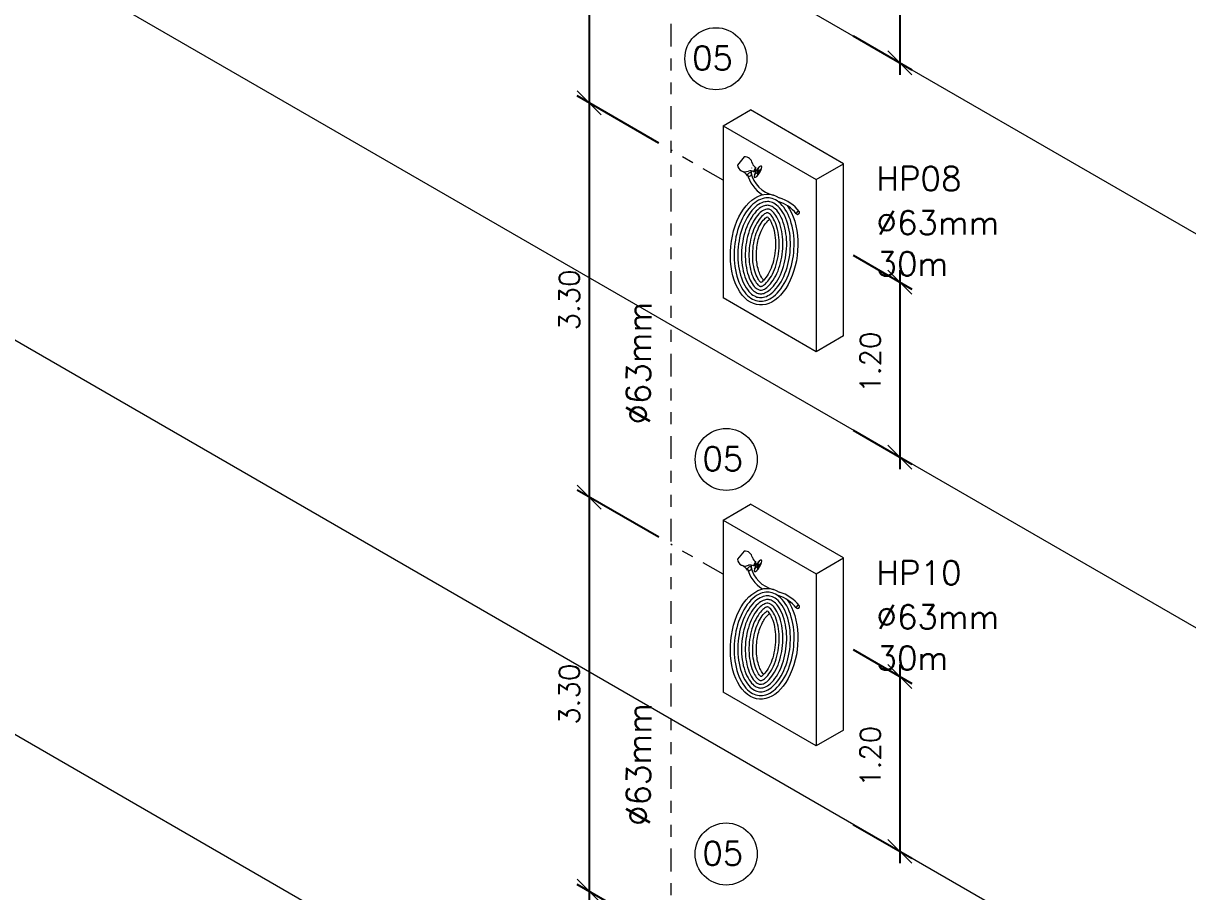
# Model space of a CAD drawing. Header units: millimetres. Extents: x 521 to 1055, y 261 to 520.
# Drawn here: x 970.14 to 979.89, y 358.88 to 366.15 of the extents above; entities that cross this region are included whole.
import ezdxf

# ---------------------------------------------------------------- set-up
doc = ezdxf.new("R2010")
doc.units = ezdxf.units.MM
doc.linetypes.add('CONTINU', pattern=[0])
doc.linetypes.add('DIVIDE2', pattern=[15.875, 6.35, -3.175, 0, -3.175, 0, -3.175])
doc.layers.add('0.1', color=8, linetype='Continuous', lineweight=13)
doc.styles.add('ROMANS', font='romans')
doc.dimstyles.new('Fares Eng - 50', dxfattribs={"dimscale": 2, "dimtxt": 0.085, "dimasz": 0.1, "dimexe": 0.05, "dimexo": 0.05, "dimgap": 0.04, "dimtad": 1, "dimzin": 4, "dimdsep": 46, "dimtxsty": 'ROMANS', "dimblk1": 'OBLIQUE', "dimblk2": 'OBLIQUE', "dimsah": 1, "dimcen": 0.05, "dimdle": 0.05, "dimclrd": 8, "dimclre": 8, "dimclrt": 8, "dimaunit": 1, "dimadec": 0, "dimazin": 0, "dimtfac": 1, "dimtix": 1, "dimtmove": 2, "dimatfit": 0, "dimldrblk": 'OPEN90', "dimfxl": 1, "dimtolj": 1, "dimtzin": 0, "dimarcsym": 0})

# ---------------------------------------------------------------- blocks, each defined once
blk = doc.blocks.new('_OBLIQUE')
at = {"color": 0, "linetype": 'ByBlock'}
blk.add_line((-0.5, -0.5), (0.5, 0.5), dxfattribs=at)
blk = doc.blocks.new('*D2274')
at = {"layer": '0.1', "color": 8, "linetype": 'CONTINU', "lineweight": -2, "transparency": 16777216}
for p, q in [((975.461, 368.4459), (974.7786, 368.8399)), ((974.8786, 368.8822), (974.8786, 365.3822)), ((975.461, 365.1459), (974.7786, 365.5399))]:
    blk.add_line(p, q, dxfattribs=at)
at = {"layer": 'DEFPOINTS', "color": 0, "linetype": 'CONTINU', "lineweight": -2, "transparency": 16777216}
for p in [(975.561, 368.3882), (974.8786, 365.4822), (975.561, 365.0882)]:
    blk.add_point(p, dxfattribs=at)
at = {"layer": '0.1', "color": 8, "linetype": 'CONTINU', "lineweight": -2, "transparency": 16777216, "xscale": 0.2, "yscale": 0.2, "zscale": 0.2}
for p, rotation in [((974.8786, 368.7822), 90), ((974.8786, 365.4822), 270)]:
    blk.add_blockref('_OBLIQUE', p, dxfattribs=dict(at, rotation=rotation))
at = {"layer": '0.1', "color": 8, "linetype": 'CONTINU', "lineweight": -2, "transparency": 16777216, "insert": (974.7136, 367.1322), "char_height": 0.17, "attachment_point": 5, "rotation": 90, "style": 'ROMANS'}
blk.add_mtext('\\A1;3.30', dxfattribs=at)
blk = doc.blocks.new('_Open90')
at = {"color": 0, "linetype": 'ByBlock', "lineweight": -2}
for p, q in [((-0.5, 0.5), (0, 0)), ((0, 0), (-1, 0)), ((0, 0), (-0.5, -0.5))]:
    blk.add_line(p, q, dxfattribs=at)
blk = doc.blocks.new('*D2275')
at = {"layer": '0.1', "color": 8, "linetype": 'CONTINU', "lineweight": -2, "transparency": 16777216}
for p, q in [((975.461, 365.1459), (974.7786, 365.5399)), ((974.8786, 365.5822), (974.8786, 362.0822)), ((975.461, 361.8459), (974.7786, 362.2399))]:
    blk.add_line(p, q, dxfattribs=at)
at = {"layer": 'DEFPOINTS', "color": 0, "linetype": 'CONTINU', "lineweight": -2, "transparency": 16777216}
for p in [(975.561, 365.0882), (974.8786, 362.1822), (975.561, 361.7882)]:
    blk.add_point(p, dxfattribs=at)
at = {"layer": '0.1', "color": 8, "linetype": 'CONTINU', "lineweight": -2, "transparency": 16777216, "xscale": 0.2, "yscale": 0.2, "zscale": 0.2}
for p, rotation in [((974.8786, 365.4822), 90), ((974.8786, 362.1822), 270)]:
    blk.add_blockref('_OBLIQUE', p, dxfattribs=dict(at, rotation=rotation))
at = {"layer": '0.1', "color": 8, "linetype": 'CONTINU', "lineweight": -2, "transparency": 16777216, "insert": (974.7136, 363.8322), "char_height": 0.17, "attachment_point": 5, "rotation": 90, "style": 'ROMANS'}
blk.add_mtext('\\A1;3.30', dxfattribs=at)
blk = doc.blocks.new('*D2276')
at = {"layer": '0.1', "color": 8, "linetype": 'CONTINU', "lineweight": -2, "transparency": 16777216}
for p, q in [((975.461, 361.8459), (974.7786, 362.2399)), ((974.8786, 362.2822), (974.8786, 358.7822)), ((975.461, 358.5459), (974.7786, 358.9399))]:
    blk.add_line(p, q, dxfattribs=at)
at = {"layer": 'DEFPOINTS', "color": 0, "linetype": 'CONTINU', "lineweight": -2, "transparency": 16777216}
for p in [(975.561, 361.7882), (974.8786, 358.8822), (975.561, 358.4882)]:
    blk.add_point(p, dxfattribs=at)
at = {"layer": '0.1', "color": 8, "linetype": 'CONTINU', "lineweight": -2, "transparency": 16777216, "xscale": 0.2, "yscale": 0.2, "zscale": 0.2}
for p, rotation in [((974.8786, 362.1822), 90), ((974.8786, 358.8822), 270)]:
    blk.add_blockref('_OBLIQUE', p, dxfattribs=dict(at, rotation=rotation))
at = {"layer": '0.1', "color": 8, "linetype": 'CONTINU', "lineweight": -2, "transparency": 16777216, "insert": (974.7136, 360.5322), "char_height": 0.17, "attachment_point": 5, "rotation": 90, "style": 'ROMANS'}
blk.add_mtext('\\A1;3.30', dxfattribs=at)
blk = doc.blocks.new('*D2277')
at = {"layer": '0.1', "color": 8, "linetype": 'CONTINU', "lineweight": -2, "transparency": 16777216}
for p, q in [((974.8786, 358.9822), (974.8786, 355.4822)), ((975.461, 358.5459), (974.7786, 358.9399)), ((975.461, 355.2459), (974.7786, 355.6399))]:
    blk.add_line(p, q, dxfattribs=at)
at = {"layer": 'DEFPOINTS', "color": 0, "linetype": 'CONTINU', "lineweight": -2, "transparency": 16777216}
for p in [(975.561, 358.4882), (974.8786, 355.5822), (975.561, 355.1882)]:
    blk.add_point(p, dxfattribs=at)
at = {"layer": '0.1', "color": 8, "linetype": 'CONTINU', "lineweight": -2, "transparency": 16777216, "xscale": 0.2, "yscale": 0.2, "zscale": 0.2}
for p, rotation in [((974.8786, 358.8822), 90), ((974.8786, 355.5822), 270)]:
    blk.add_blockref('_OBLIQUE', p, dxfattribs=dict(at, rotation=rotation))
at = {"layer": '0.1', "color": 8, "linetype": 'CONTINU', "lineweight": -2, "transparency": 16777216, "insert": (974.7136, 357.2322), "char_height": 0.17, "attachment_point": 5, "rotation": 90, "style": 'ROMANS'}
blk.add_mtext('\\A1;3.30', dxfattribs=at)
blk = doc.blocks.new('*D2282')
at = {"layer": '0.1', "color": 8, "linetype": 'CONTINU', "lineweight": -2, "transparency": 16777216}
for p, q in [((977.0885, 360.9063), (977.5796, 360.6228)), ((977.4796, 360.7805), (977.4796, 359.1165)), ((977.0885, 359.4423), (977.5796, 359.1587))]:
    blk.add_line(p, q, dxfattribs=at)
at = {"layer": 'DEFPOINTS', "color": 0, "linetype": 'CONTINU', "lineweight": -2, "transparency": 16777216}
for p in [(976.9885, 360.9641), (976.9885, 359.5), (977.4796, 359.2165)]:
    blk.add_point(p, dxfattribs=at)
at = {"layer": '0.1', "color": 8, "linetype": 'CONTINU', "lineweight": -2, "transparency": 16777216, "xscale": 0.2, "yscale": 0.2, "zscale": 0.2}
for p, rotation in [((977.4796, 360.6805), 90), ((977.4796, 359.2165), 270)]:
    blk.add_blockref('_OBLIQUE', p, dxfattribs=dict(at, rotation=rotation))
at = {"layer": '0.1', "color": 8, "linetype": 'CONTINU', "lineweight": -2, "transparency": 16777216, "insert": (977.2322, 360.0119), "char_height": 0.17, "attachment_point": 5, "rotation": 90, "style": 'ROMANS'}
blk.add_mtext('\\A1;1.20', dxfattribs=at)
blk = doc.blocks.new('*D2283')
at = {"layer": '0.1', "color": 8, "linetype": 'CONTINU', "lineweight": -2, "transparency": 16777216}
for p, q in [((977.0885, 364.2063), (977.5796, 363.9228)), ((977.4796, 364.0805), (977.4796, 362.4165)), ((977.0885, 362.7423), (977.5796, 362.4587))]:
    blk.add_line(p, q, dxfattribs=at)
at = {"layer": 'DEFPOINTS', "color": 0, "linetype": 'CONTINU', "lineweight": -2, "transparency": 16777216}
for p in [(976.9885, 364.2641), (976.9885, 362.8), (977.4796, 362.5165)]:
    blk.add_point(p, dxfattribs=at)
at = {"layer": '0.1', "color": 8, "linetype": 'CONTINU', "lineweight": -2, "transparency": 16777216, "xscale": 0.2, "yscale": 0.2, "zscale": 0.2}
for p, rotation in [((977.4796, 363.9805), 90), ((977.4796, 362.5165), 270)]:
    blk.add_blockref('_OBLIQUE', p, dxfattribs=dict(at, rotation=rotation))
at = {"layer": '0.1', "color": 8, "linetype": 'CONTINU', "lineweight": -2, "transparency": 16777216, "insert": (977.2322, 363.3119), "char_height": 0.17, "attachment_point": 5, "rotation": 90, "style": 'ROMANS'}
blk.add_mtext('\\A1;1.20', dxfattribs=at)
blk = doc.blocks.new('*D2284')
at = {"layer": '0.1', "color": 8, "linetype": 'CONTINU', "lineweight": -2, "transparency": 16777216}
for p, q in [((977.0885, 367.5063), (977.5796, 367.2228)), ((977.4796, 367.3805), (977.4796, 365.7165)), ((977.0885, 366.0423), (977.5796, 365.7587))]:
    blk.add_line(p, q, dxfattribs=at)
at = {"layer": 'DEFPOINTS', "color": 0, "linetype": 'CONTINU', "lineweight": -2, "transparency": 16777216}
for p in [(976.9885, 367.5641), (976.9885, 366.1), (977.4796, 365.8165)]:
    blk.add_point(p, dxfattribs=at)
at = {"layer": '0.1', "color": 8, "linetype": 'CONTINU', "lineweight": -2, "transparency": 16777216, "xscale": 0.2, "yscale": 0.2, "zscale": 0.2}
for p, rotation in [((977.4796, 367.2805), 90), ((977.4796, 365.8165), 270)]:
    blk.add_blockref('_OBLIQUE', p, dxfattribs=dict(at, rotation=rotation))
at = {"layer": '0.1', "color": 8, "linetype": 'CONTINU', "lineweight": -2, "transparency": 16777216, "insert": (977.2322, 366.6119), "char_height": 0.17, "attachment_point": 5, "rotation": 90, "style": 'ROMANS'}
blk.add_mtext('\\A1;1.20', dxfattribs=at)

msp = doc.modelspace()

# ---------------------------------------------------------------- linework, layer by layer
at = {"layer": '0.1', "color": 8}
for p, q in [((980.60132, 364.01416), (953.04975, 379.92106)), ((980.60132, 360.71416), (953.04975, 376.62106)), ((980.60132, 357.41416), (953.04975, 373.32106)), ((980.60132, 354.11416), (953.04975, 370.02106)), ((975.99888, 365.29004), (976.22855, 365.42264)), ((977.00855, 364.97231), (976.22855, 365.42264)), ((975.99888, 365.29004), (976.77888, 364.83971)), ((975.99888, 365.29004), (975.99888, 363.84898)), ((976.17617, 365.02911), (976.12049, 364.96102)), ((976.23727, 364.93695), (976.23756, 364.93678)), ((976.29287, 364.91574), (976.29727, 364.94243)), ((976.29907, 364.91329), (976.32108, 364.93366)), ((976.77888, 364.83971), (977.00855, 364.97231)), ((977.00855, 363.53124), (977.00855, 364.97231)), ((976.28349, 364.899), (976.2603, 364.87791)), ((976.27696, 364.91374), (976.26366, 364.9203)), ((976.27923, 364.91906), (976.26771, 364.92571)), ((976.28968, 364.89643), (976.28536, 364.8704)), ((976.77888, 364.83971), (976.77888, 363.39864)), ((975.99888, 361.99004), (976.22855, 362.12264)), ((977.00855, 361.67231), (976.22855, 362.12264)), ((975.99888, 361.99004), (976.77888, 361.53971)), ((975.99888, 361.99004), (975.99888, 360.54898)), ((976.17617, 361.72911), (976.12049, 361.66102)), ((976.23727, 361.63695), (976.23756, 361.63678)), ((976.27696, 361.61374), (976.26366, 361.6203)), ((976.27923, 361.61906), (976.26771, 361.62571)), ((976.29287, 361.61574), (976.29727, 361.64243)), ((976.29907, 361.61329), (976.32108, 361.63366)), ((976.77888, 361.53971), (977.00855, 361.67231)), ((977.00855, 360.23124), (977.00855, 361.67231)), ((976.28349, 361.599), (976.2603, 361.57791)), ((976.28968, 361.59643), (976.28536, 361.5704)), ((976.77888, 361.53971), (976.77888, 360.09864))]:
    msp.add_line(p, q, dxfattribs=at)
at = {"layer": '0.1', "color": 254, "linetype": 'DIVIDE2', "ltscale": 0.03}
for p, q in [((975.56105, 377.88277), (975.56105, 351.8882)), ((975.99888, 364.83542), (975.56105, 365.0882)), ((975.99888, 361.53542), (975.56105, 361.7882))]:
    msp.add_line(p, q, dxfattribs=at)
at = {"layer": '0.1', "color": 8}
for points in [[(977.00855, 363.53124), (976.77888, 363.39864), (975.99888, 363.84898)], [(977.00855, 360.23124), (976.77888, 360.09864), (975.99888, 360.54898)]]:
    msp.add_lwpolyline(points, dxfattribs=at)
at = {"layer": '0.1', "color": 8, "linetype": 'Continuous'}
for centre in [(975.93924, 365.85179), (976.02589, 362.49722), (976.02496, 359.19426)]:
    msp.add_circle(centre, 0.25988, dxfattribs=at)
at = {"layer": '0.1', "color": 8}
for centre, radius, start, end in [((976.1826, 364.96704), 0.0624, 7.953227, 95.916387), ((976.1826, 364.96704), 0.0624, 185.538833, 297.14844), ((976.30435, 364.99493), 0.06296, 197.807499, 241.159892), ((976.1165, 364.81106), 0.1065, 34.264177, 65.508195), ((976.47787, 364.95519), 0.2841, 193.034159, 238.483063), ((976.22654, 364.85048), 0.06296, 61.341925, 104.217642), ((976.47787, 364.95519), 0.2529, 193.034159, 256.569338), ((976.24983, 364.90436), 0.01657, 149.385657, 212.525066), ((976.26719, 364.92188), 0.00386, 82.296406, 204.235752), ((976.3698, 364.36264), 0.30839, 38.352896, 72.786931), ((976.3698, 364.36264), 0.33959, 38.352896, 72.786931), ((976.1826, 361.66704), 0.0624, 7.953227, 95.916387), ((976.1826, 361.66704), 0.0624, 185.538833, 297.14844), ((976.22654, 361.55048), 0.06296, 61.341925, 104.217642), ((976.24983, 361.60436), 0.01657, 149.385657, 212.525066), ((976.30435, 361.69493), 0.06296, 197.807499, 241.159892), ((976.26719, 361.62188), 0.00386, 82.296406, 204.235752), ((976.1165, 361.51106), 0.1065, 34.264177, 65.508195), ((976.47787, 361.65519), 0.2841, 193.034159, 238.483063), ((976.47787, 361.65519), 0.2529, 193.034159, 256.569338), ((976.3698, 361.06264), 0.30839, 38.352896, 72.786931), ((976.3698, 361.06264), 0.33959, 38.352896, 72.786931)]:
    msp.add_arc(centre, radius, start, end, dxfattribs=at)
at = {"layer": '0.1', "color": 8, "extrusion": (0, 0, -1)}
for centre, major_axis, ratio in [((976.26562, 364.92272), (-0.00859, -0.01716), 0.2555917), ((976.29128, 364.90609), (0.02838, 0.04733), 0.2938919), ((976.22124, 364.883), (0.01677, 0.01086), 0.6652044), ((976.29128, 364.90609), (0.00627, 0.01045), 0.4434548), ((976.62657, 364.56144), (0.0116, 0.0087), 0.8221173), ((976.26562, 361.62272), (-0.00859, -0.01716), 0.2555917), ((976.29128, 361.60609), (0.02838, 0.04733), 0.2938919), ((976.29128, 361.60609), (0.00627, 0.01045), 0.4434548), ((976.22124, 361.583), (0.01677, 0.01086), 0.6652044), ((976.62657, 361.26144), (0.0116, 0.0087), 0.8221173)]:
    msp.add_ellipse(centre, major_axis=major_axis, ratio=ratio, dxfattribs=at)
for centre in [(976.34283, 364.254), (976.34283, 360.954)]:
    msp.add_ellipse(centre, major_axis=(0.0444, 0.46329), ratio=0.602516, start_param=0.596977, end_param=6.5932949, dxfattribs=at)
at = {"layer": '0.1', "color": 8}
for points, knots in [([(976.38425, 364.68623), (976.40213, 364.68451), (976.42057, 364.67925), (976.45802, 364.65922), (976.47697, 364.64433), (976.53026, 364.58428), (976.5609, 364.52158), (976.5944, 364.37865), (976.59797, 364.30393), (976.58385, 364.15652), (976.56615, 364.08384), (976.50611, 363.94988), (976.46412, 363.89413), (976.4004, 363.84529), (976.37896, 363.83428), (976.33839, 363.82172), (976.31929, 363.82006), (976.28353, 363.82348), (976.2651, 363.82874), (976.22765, 363.84878), (976.2087, 363.86366), (976.15541, 363.92372), (976.12477, 363.98642), (976.09127, 364.12935), (976.08769, 364.20407), (976.10181, 364.35147), (976.11952, 364.42415), (976.17955, 364.55812), (976.22154, 364.61386), (976.28527, 364.6627), (976.3067, 364.67372), (976.34727, 364.68628), (976.36637, 364.68794), (976.38425, 364.68623)], [0, 0, 0, 0, 0.2617994, 0.2617994, 0.5235988, 0.5235988, 1.0471976, 1.0471976, 1.5707963, 1.5707963, 2.0943951, 2.0943951, 2.6179939, 2.6179939, 2.8797933, 2.8797933, 3.1415927, 3.1415927, 3.403392, 3.403392, 3.6651914, 3.6651914, 4.1887902, 4.1887902, 4.712389, 4.712389, 5.2359878, 5.2359878, 5.7595865, 5.7595865, 6.0213859, 6.0213859, 6.2831853, 6.2831853, 6.2831853, 6.2831853]), ([(976.38127, 364.65517), (976.39515, 364.65384), (976.40937, 364.64986), (976.43978, 364.63359), (976.45585, 364.62112), (976.50247, 364.56858), (976.5314, 364.51071), (976.56314, 364.37527), (976.56663, 364.30388), (976.55308, 364.16253), (976.53588, 364.09259), (976.47944, 363.96665), (976.43992, 363.9149), (976.38403, 363.87206), (976.36591, 363.8629), (976.333, 363.85271), (976.31826, 363.8515), (976.29052, 363.85416), (976.27629, 363.85814), (976.24588, 363.8744), (976.22981, 363.88688), (976.18319, 363.93941), (976.15427, 363.99728), (976.12252, 364.13272), (976.11904, 364.20412), (976.13258, 364.34547), (976.14979, 364.41541), (976.20622, 364.54135), (976.24574, 364.5931), (976.30163, 364.63594), (976.31975, 364.6451), (976.35266, 364.65529), (976.3674, 364.6565), (976.38127, 364.65517)], [0, 0, 0, 0, 0.2617994, 0.2617994, 0.5235988, 0.5235988, 1.0471976, 1.0471976, 1.5707963, 1.5707963, 2.0943951, 2.0943951, 2.6179939, 2.6179939, 2.8797933, 2.8797933, 3.1415927, 3.1415927, 3.403392, 3.403392, 3.6651914, 3.6651914, 4.1887902, 4.1887902, 4.712389, 4.712389, 5.2359878, 5.2359878, 5.7595865, 5.7595865, 6.0213859, 6.0213859, 6.2831853, 6.2831853, 6.2831853, 6.2831853]), ([(976.3783, 364.62411), (976.3883, 364.62315), (976.3982, 364.62045), (976.42152, 364.60798), (976.43476, 364.59788), (976.47466, 364.55292), (976.5019, 364.49984), (976.53189, 364.37191), (976.53528, 364.30385), (976.52231, 364.1685), (976.50557, 364.10125), (976.4528, 363.9835), (976.41571, 363.93564), (976.36767, 363.89883), (976.35283, 363.89151), (976.32763, 363.88371), (976.31736, 363.88293), (976.29737, 363.88484), (976.28746, 363.88755), (976.26415, 363.90002), (976.25091, 363.91011), (976.211, 363.95508), (976.18376, 364.00816), (976.15378, 364.13609), (976.15038, 364.20414), (976.16335, 364.33949), (976.18009, 364.40675), (976.23286, 364.52449), (976.26996, 364.57235), (976.31799, 364.60916), (976.33283, 364.61649), (976.35803, 364.62429), (976.3683, 364.62507), (976.3783, 364.62411)], [0, 0, 0, 0, 0.2617994, 0.2617994, 0.5235988, 0.5235988, 1.0471976, 1.0471976, 1.5707963, 1.5707963, 2.0943951, 2.0943951, 2.6179939, 2.6179939, 2.8797933, 2.8797933, 3.1415927, 3.1415927, 3.403392, 3.403392, 3.6651914, 3.6651914, 4.1887902, 4.1887902, 4.712389, 4.712389, 5.2359878, 5.2359878, 5.7595865, 5.7595865, 6.0213859, 6.0213859, 6.2831853, 6.2831853, 6.2831853, 6.2831853]), ([(976.37532, 364.59305), (976.38172, 364.59244), (976.38708, 364.59102), (976.40321, 364.58239), (976.41369, 364.57462), (976.44679, 364.53732), (976.47241, 364.48895), (976.50063, 364.36856), (976.50394, 364.30386), (976.49154, 364.17445), (976.47521, 364.10981), (976.42621, 364.00047), (976.39144, 363.95635), (976.35134, 363.92562), (976.3397, 363.9201), (976.32232, 363.91472), (976.31674, 363.91433), (976.30394, 363.91556), (976.29859, 363.91698), (976.28245, 363.92561), (976.27198, 363.93338), (976.23887, 363.97068), (976.21326, 364.01905), (976.18504, 364.13944), (976.18173, 364.20414), (976.19413, 364.33354), (976.21045, 364.39819), (976.25945, 364.50753), (976.29423, 364.55164), (976.33433, 364.58237), (976.34596, 364.58789), (976.36335, 364.59327), (976.36892, 364.59367), (976.37532, 364.59305)], [0, 0, 0, 0, 0.2617994, 0.2617994, 0.5235988, 0.5235988, 1.0471976, 1.0471976, 1.5707963, 1.5707963, 2.0943951, 2.0943951, 2.6179939, 2.6179939, 2.8797933, 2.8797933, 3.1415927, 3.1415927, 3.403392, 3.403392, 3.6651914, 3.6651914, 4.1887902, 4.1887902, 4.712389, 4.712389, 5.2359878, 5.2359878, 5.7595865, 5.7595865, 6.0213859, 6.0213859, 6.2831853, 6.2831853, 6.2831853, 6.2831853]), ([(976.37235, 364.562), (976.37583, 364.56166), (976.37606, 364.56153), (976.38479, 364.55686), (976.39269, 364.55127), (976.41877, 364.52188), (976.44292, 364.47805), (976.46936, 364.36522), (976.4726, 364.3039), (976.46076, 364.18036), (976.4448, 364.11823), (976.39969, 364.01756), (976.36703, 363.97695), (976.33508, 363.95247), (976.32644, 363.94866), (976.31713, 363.94578), (976.3168, 363.94567), (976.30983, 363.94633), (976.3096, 363.94647), (976.30087, 363.95114), (976.29297, 363.95672), (976.26689, 363.98611), (976.24275, 364.02995), (976.2163, 364.14278), (976.21306, 364.2041), (976.2249, 364.32763), (976.24087, 364.38977), (976.28598, 364.49043), (976.31864, 364.53104), (976.35059, 364.55553), (976.35922, 364.55934), (976.36854, 364.56222), (976.36886, 364.56233), (976.37235, 364.562)], [0, 0, 0, 0, 0.2617994, 0.2617994, 0.5235988, 0.5235988, 1.0471976, 1.0471976, 1.5707963, 1.5707963, 2.0943951, 2.0943951, 2.6179939, 2.6179939, 2.8797933, 2.8797933, 3.1415927, 3.1415927, 3.403392, 3.403392, 3.6651914, 3.6651914, 4.1887902, 4.1887902, 4.712389, 4.712389, 5.2359878, 5.2359878, 5.7595865, 5.7595865, 6.0213859, 6.0213859, 6.2831853, 6.2831853, 6.2831853, 6.2831853]), ([(976.31647, 363.97875), (976.31404, 363.98066), (976.31091, 363.98351), (976.29533, 364.00107), (976.27224, 364.04086), (976.24756, 364.14611), (976.2444, 364.204), (976.25568, 364.32178), (976.27137, 364.38155), (976.31241, 364.47313), (976.3435, 364.51078), (976.36301, 364.52574), (976.36665, 364.52794), (976.36919, 364.52925)], [3.5245959, 3.5245959, 3.5245959, 3.5245959, 3.6651914, 3.6651914, 4.1887902, 4.1887902, 4.712389, 4.712389, 5.2359878, 5.2359878, 5.7595865, 5.7595865, 5.8986302, 5.8986302, 5.8986302, 5.8986302]), ([(976.33577, 364.00327), (976.33348, 364.00507), (976.32439, 364.0139), (976.30053, 364.06245), (976.289, 364.09832), (976.27783, 364.17596), (976.27705, 364.21746), (976.2851, 364.30187), (976.29459, 364.34446), (976.31983, 364.41774), (976.33641, 364.44767), (976.36974, 364.49246), (976.38151, 364.5005), (976.38348, 364.50151)], [3.5245959, 3.5245959, 3.5245959, 3.5245959, 3.9202683, 3.9202683, 4.3159407, 4.3159407, 4.7116131, 4.7116131, 5.1072855, 5.1072855, 5.5029578, 5.5029578, 5.8986302, 5.8986302, 5.8986302, 5.8986302]), ([(976.36919, 364.52925), (976.37162, 364.52733), (976.37475, 364.52448), (976.39033, 364.50693), (976.41343, 364.46714), (976.4381, 364.36188), (976.44127, 364.304), (976.42998, 364.18622), (976.41429, 364.12645), (976.37325, 364.03487), (976.34217, 363.99721), (976.32265, 363.98226), (976.31901, 363.98006), (976.31647, 363.97875)], [0.3830033, 0.3830033, 0.3830033, 0.3830033, 0.5235988, 0.5235988, 1.0471976, 1.0471976, 1.5707963, 1.5707963, 2.0943951, 2.0943951, 2.6179939, 2.6179939, 2.7570376, 2.7570376, 2.7570376, 2.7570376]), ([(976.38425, 361.38623), (976.40213, 361.38451), (976.42057, 361.37925), (976.45802, 361.35922), (976.47697, 361.34433), (976.53026, 361.28428), (976.5609, 361.22158), (976.5944, 361.07865), (976.59797, 361.00393), (976.58385, 360.85652), (976.56615, 360.78384), (976.50611, 360.64988), (976.46412, 360.59413), (976.4004, 360.54529), (976.37896, 360.53428), (976.33839, 360.52172), (976.31929, 360.52006), (976.28353, 360.52348), (976.2651, 360.52874), (976.22765, 360.54878), (976.2087, 360.56366), (976.15541, 360.62372), (976.12477, 360.68642), (976.09127, 360.82935), (976.08769, 360.90407), (976.10181, 361.05147), (976.11952, 361.12415), (976.17955, 361.25812), (976.22154, 361.31386), (976.28527, 361.3627), (976.3067, 361.37372), (976.34727, 361.38628), (976.36637, 361.38794), (976.38425, 361.38623)], [0, 0, 0, 0, 0.2617994, 0.2617994, 0.5235988, 0.5235988, 1.0471976, 1.0471976, 1.5707963, 1.5707963, 2.0943951, 2.0943951, 2.6179939, 2.6179939, 2.8797933, 2.8797933, 3.1415927, 3.1415927, 3.403392, 3.403392, 3.6651914, 3.6651914, 4.1887902, 4.1887902, 4.712389, 4.712389, 5.2359878, 5.2359878, 5.7595865, 5.7595865, 6.0213859, 6.0213859, 6.2831853, 6.2831853, 6.2831853, 6.2831853]), ([(976.38127, 361.35517), (976.39515, 361.35384), (976.40937, 361.34986), (976.43978, 361.33359), (976.45585, 361.32112), (976.50247, 361.26858), (976.5314, 361.21071), (976.56314, 361.07527), (976.56663, 361.00388), (976.55308, 360.86253), (976.53588, 360.79259), (976.47944, 360.66665), (976.43992, 360.6149), (976.38403, 360.57206), (976.36591, 360.5629), (976.333, 360.55271), (976.31826, 360.5515), (976.29052, 360.55416), (976.27629, 360.55814), (976.24588, 360.5744), (976.22981, 360.58688), (976.18319, 360.63941), (976.15427, 360.69728), (976.12252, 360.83272), (976.11904, 360.90412), (976.13258, 361.04547), (976.14979, 361.11541), (976.20622, 361.24135), (976.24574, 361.2931), (976.30163, 361.33594), (976.31975, 361.3451), (976.35266, 361.35529), (976.3674, 361.3565), (976.38127, 361.35517)], [0, 0, 0, 0, 0.2617994, 0.2617994, 0.5235988, 0.5235988, 1.0471976, 1.0471976, 1.5707963, 1.5707963, 2.0943951, 2.0943951, 2.6179939, 2.6179939, 2.8797933, 2.8797933, 3.1415927, 3.1415927, 3.403392, 3.403392, 3.6651914, 3.6651914, 4.1887902, 4.1887902, 4.712389, 4.712389, 5.2359878, 5.2359878, 5.7595865, 5.7595865, 6.0213859, 6.0213859, 6.2831853, 6.2831853, 6.2831853, 6.2831853]), ([(976.3783, 361.32411), (976.3883, 361.32315), (976.3982, 361.32045), (976.42152, 361.30798), (976.43476, 361.29788), (976.47466, 361.25292), (976.5019, 361.19984), (976.53189, 361.07191), (976.53528, 361.00385), (976.52231, 360.8685), (976.50557, 360.80125), (976.4528, 360.6835), (976.41571, 360.63564), (976.36767, 360.59883), (976.35283, 360.59151), (976.32763, 360.58371), (976.31736, 360.58293), (976.29737, 360.58484), (976.28746, 360.58755), (976.26415, 360.60002), (976.25091, 360.61011), (976.211, 360.65508), (976.18376, 360.70816), (976.15378, 360.83609), (976.15038, 360.90414), (976.16335, 361.03949), (976.18009, 361.10675), (976.23286, 361.22449), (976.26996, 361.27235), (976.31799, 361.30916), (976.33283, 361.31649), (976.35803, 361.32429), (976.3683, 361.32507), (976.3783, 361.32411)], [0, 0, 0, 0, 0.2617994, 0.2617994, 0.5235988, 0.5235988, 1.0471976, 1.0471976, 1.5707963, 1.5707963, 2.0943951, 2.0943951, 2.6179939, 2.6179939, 2.8797933, 2.8797933, 3.1415927, 3.1415927, 3.403392, 3.403392, 3.6651914, 3.6651914, 4.1887902, 4.1887902, 4.712389, 4.712389, 5.2359878, 5.2359878, 5.7595865, 5.7595865, 6.0213859, 6.0213859, 6.2831853, 6.2831853, 6.2831853, 6.2831853]), ([(976.37532, 361.29305), (976.38172, 361.29244), (976.38708, 361.29102), (976.40321, 361.28239), (976.41369, 361.27462), (976.44679, 361.23732), (976.47241, 361.18895), (976.50063, 361.06856), (976.50394, 361.00386), (976.49154, 360.87445), (976.47521, 360.80981), (976.42621, 360.70047), (976.39144, 360.65635), (976.35134, 360.62562), (976.3397, 360.6201), (976.32232, 360.61472), (976.31674, 360.61433), (976.30394, 360.61556), (976.29859, 360.61698), (976.28245, 360.62561), (976.27198, 360.63338), (976.23887, 360.67068), (976.21326, 360.71905), (976.18504, 360.83944), (976.18173, 360.90414), (976.19413, 361.03354), (976.21045, 361.09819), (976.25945, 361.20753), (976.29423, 361.25164), (976.33433, 361.28237), (976.34596, 361.28789), (976.36335, 361.29327), (976.36892, 361.29367), (976.37532, 361.29305)], [0, 0, 0, 0, 0.2617994, 0.2617994, 0.5235988, 0.5235988, 1.0471976, 1.0471976, 1.5707963, 1.5707963, 2.0943951, 2.0943951, 2.6179939, 2.6179939, 2.8797933, 2.8797933, 3.1415927, 3.1415927, 3.403392, 3.403392, 3.6651914, 3.6651914, 4.1887902, 4.1887902, 4.712389, 4.712389, 5.2359878, 5.2359878, 5.7595865, 5.7595865, 6.0213859, 6.0213859, 6.2831853, 6.2831853, 6.2831853, 6.2831853]), ([(976.37235, 361.262), (976.37583, 361.26166), (976.37606, 361.26153), (976.38479, 361.25686), (976.39269, 361.25127), (976.41877, 361.22188), (976.44292, 361.17805), (976.46936, 361.06522), (976.4726, 361.0039), (976.46076, 360.88036), (976.4448, 360.81823), (976.39969, 360.71756), (976.36703, 360.67695), (976.33508, 360.65247), (976.32644, 360.64866), (976.31713, 360.64578), (976.3168, 360.64567), (976.30983, 360.64633), (976.3096, 360.64647), (976.30087, 360.65114), (976.29297, 360.65672), (976.26689, 360.68611), (976.24275, 360.72995), (976.2163, 360.84278), (976.21306, 360.9041), (976.2249, 361.02763), (976.24087, 361.08977), (976.28598, 361.19043), (976.31864, 361.23104), (976.35059, 361.25553), (976.35922, 361.25934), (976.36854, 361.26222), (976.36886, 361.26233), (976.37235, 361.262)], [0, 0, 0, 0, 0.2617994, 0.2617994, 0.5235988, 0.5235988, 1.0471976, 1.0471976, 1.5707963, 1.5707963, 2.0943951, 2.0943951, 2.6179939, 2.6179939, 2.8797933, 2.8797933, 3.1415927, 3.1415927, 3.403392, 3.403392, 3.6651914, 3.6651914, 4.1887902, 4.1887902, 4.712389, 4.712389, 5.2359878, 5.2359878, 5.7595865, 5.7595865, 6.0213859, 6.0213859, 6.2831853, 6.2831853, 6.2831853, 6.2831853]), ([(976.31647, 360.67875), (976.31404, 360.68066), (976.31091, 360.68351), (976.29533, 360.70107), (976.27224, 360.74086), (976.24756, 360.84611), (976.2444, 360.904), (976.25568, 361.02178), (976.27137, 361.08155), (976.31241, 361.17313), (976.3435, 361.21078), (976.36301, 361.22574), (976.36665, 361.22794), (976.36919, 361.22925)], [3.5245959, 3.5245959, 3.5245959, 3.5245959, 3.6651914, 3.6651914, 4.1887902, 4.1887902, 4.712389, 4.712389, 5.2359878, 5.2359878, 5.7595865, 5.7595865, 5.8986302, 5.8986302, 5.8986302, 5.8986302]), ([(976.36919, 361.22925), (976.37162, 361.22733), (976.37475, 361.22448), (976.39033, 361.20693), (976.41343, 361.16714), (976.4381, 361.06188), (976.44127, 361.004), (976.42998, 360.88622), (976.41429, 360.82645), (976.37325, 360.73487), (976.34217, 360.69721), (976.32265, 360.68226), (976.31901, 360.68006), (976.31647, 360.67875)], [0.3830033, 0.3830033, 0.3830033, 0.3830033, 0.5235988, 0.5235988, 1.0471976, 1.0471976, 1.5707963, 1.5707963, 2.0943951, 2.0943951, 2.6179939, 2.6179939, 2.7570376, 2.7570376, 2.7570376, 2.7570376]), ([(976.33577, 360.70327), (976.33348, 360.70507), (976.32439, 360.7139), (976.30053, 360.76245), (976.289, 360.79832), (976.27783, 360.87596), (976.27705, 360.91746), (976.2851, 361.00187), (976.29459, 361.04446), (976.31983, 361.11774), (976.33641, 361.14767), (976.36974, 361.19246), (976.38151, 361.2005), (976.38348, 361.20151)], [3.5245959, 3.5245959, 3.5245959, 3.5245959, 3.9202683, 3.9202683, 4.3159407, 4.3159407, 4.7116131, 4.7116131, 5.1072855, 5.1072855, 5.5029578, 5.5029578, 5.8986302, 5.8986302, 5.8986302, 5.8986302])]:
    msp.add_open_spline(points, degree=3, knots=knots, dxfattribs=at)

# ---------------------------------------------------------------- texts
at = {"layer": '0.1', "color": 8, "linetype": 'Continuous', "style": 'ROMANS'}
for s, height, p in [('05', 0.2, (975.73956, 365.75752)), ('HP08', 0.200038, (977.28313, 364.74827, 52.87274)), ('Ø63mm', 0.200038, (977.28338, 364.37929, 52.87274)), ('30m', 0.200038, (977.28338, 364.03489, 52.87274)), ('05', 0.2, (975.82621, 362.40296)), ('HP10', 0.200038, (977.28313, 361.44827, 52.87274)), ('Ø63mm', 0.200038, (977.28338, 361.07929, 52.87274)), ('30m', 0.200038, (977.28338, 360.73489, 52.87274)), ('05', 0.2, (975.82528, 359.09999))]:
    msp.add_text(s, height=height, dxfattribs=at).set_placement(p)
for p in [(975.38639, 362.78771, 52.87274), (975.38639, 359.42776, 52.87274)]:
    msp.add_text('Ø63mm', height=0.200038, rotation=89.179165, dxfattribs=at).set_placement(p)

# ---------------------------------------------------------------- dimensions: what is measured, and where the dimension line sits
at = {"layer": '0.1', "color": 8, "linetype": 'CONTINU', "lineweight": -2}
for base, p1, p2, picture, middle in [((974.87865, 365.48218), (975.56105, 368.3882), (975.56105, 365.0882), '*D2274', (974.71365, 367.13218)), ((974.87865, 362.18218), (975.56105, 365.0882), (975.56105, 361.7882), '*D2275', (974.71365, 363.83218)), ((974.87865, 358.88218), (975.56105, 361.7882), (975.56105, 358.4882), '*D2276', (974.71365, 360.53218)), ((974.87865, 355.58218), (975.56105, 358.4882), (975.56105, 355.1882), '*D2277', (974.71365, 357.23218))]:
    dim = msp.add_linear_dim(base=base, p1=p1, p2=p2, angle=90, dimstyle='Fares Eng - 50', dxfattribs=at)
    dim.commit()
    dim.dimension.update_dxf_attribs({"geometry": picture, "text_midpoint": middle})
for base, p1, p2, picture, middle in [((977.47962, 365.81647), (976.98847, 367.56408), (976.98847, 366.10004), '*D2284', (977.23224, 366.61194)), ((977.47962, 362.51647), (976.98847, 364.26408), (976.98847, 362.80004), '*D2283', (977.23224, 363.31194)), ((977.47962, 359.21647), (976.98847, 360.96408), (976.98847, 359.50004), '*D2282', (977.23224, 360.01194))]:
    dim = msp.add_linear_dim(base=base, p1=p1, p2=p2, angle=90, text='1.20', dimstyle='Fares Eng - 50', dxfattribs=at)
    dim.commit()
    dim.dimension.update_dxf_attribs({"geometry": picture, "text_midpoint": middle, "dimtype": 160})

doc.saveas('drawing.dxf')
